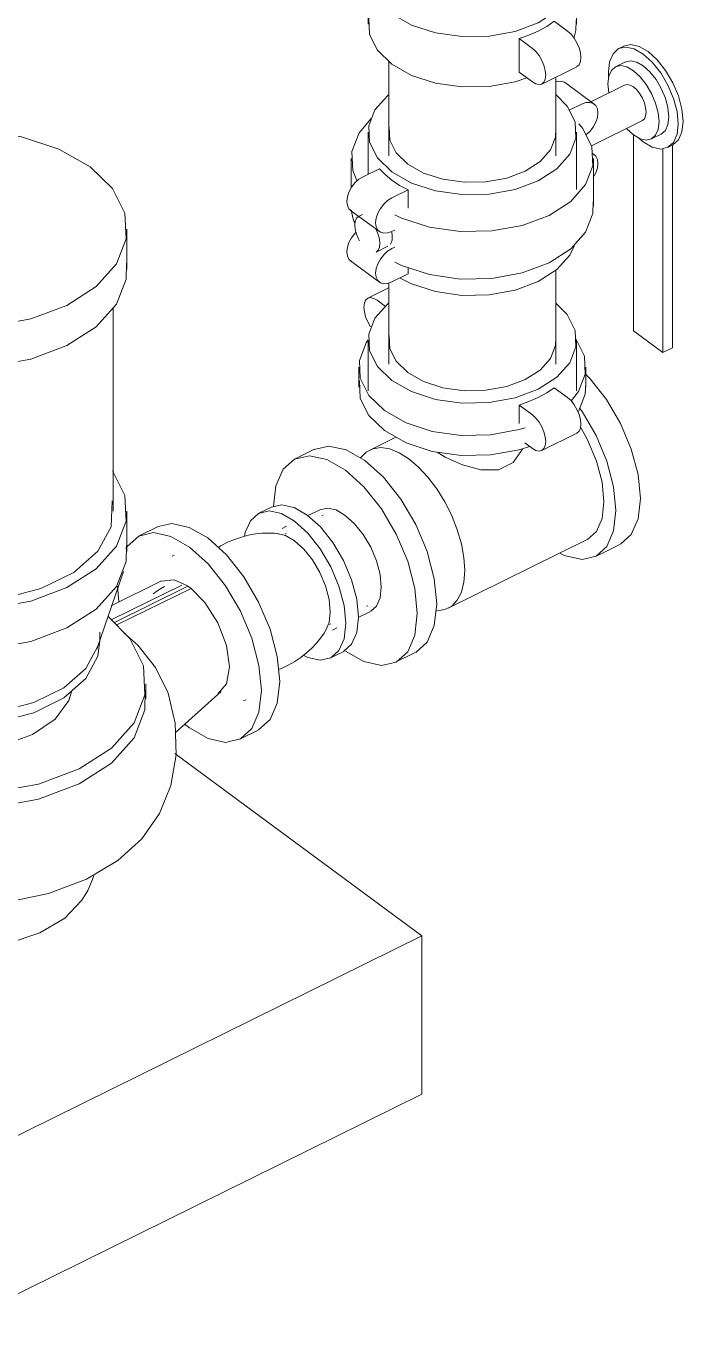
# Model space of a CAD drawing. Header units: metres. Extents: x 63 to 378, y -27 to 78.
# Drawn here: x 321.269 to 321.931, y -1.907 to -0.602 of the extents above; entities that cross this region are included whole.
import ezdxf

# ---------------------------------------------------------------- set-up
doc = ezdxf.new("R2010")
doc.units = ezdxf.units.M
for name, color, linetype, lineweight in [('A-FLOR', 7, 'Continuous', 9), ('M-EQPM', 7, 'Continuous', 18), ('P-PIPE', 7, 'Continuous', 18)]:
    doc.layers.add(name, color=color, linetype=linetype, lineweight=lineweight)

# ---------------------------------------------------------------- blocks, each defined once
blk = doc.blocks.new('C_S_L_ Suction Diffuser - 2_5-8 Inch - Flanged - 6_x4_-2360710-3D BOMBAS')
at = {"layer": 'P-PIPE', "color": 11, "true_color": 0xff8080}
for p, q in [((-55.6638, -0.9453), (-55.6638, -0.9655)), ((-55.4352, -0.9655), (-55.4352, -0.9453)), ((-55.6266, -1.0157), (-55.6528, -1.0287)), ((-55.7083, -1.0278), (-55.7279, -1.0375)), ((-55.574, -1.1881), (-55.4339, -1.1189)), ((-55.4255, -1.136), (-55.4132, -1.1299)), ((-55.4132, -1.1299), (-55.4009, -1.1238)), ((-55.6267, -1.2425), (-55.607, -1.2327))]:
    blk.add_line(p, q, dxfattribs=at)
for points in [[(-55.6543, -0.9177, 0), (-55.6564, -0.9208, 0), (-55.6632, -0.9384, 0), (-55.6623, -0.9564, 0), (-55.6537, -0.9737, 0), (-55.638, -0.989, 0)], [(-55.4497, -0.979, 0), (-55.4426, -0.9697, 0), (-55.4358, -0.9522, 0), (-55.4367, -0.9341, 0), (-55.4453, -0.9169, 0)], [(-55.4359, -0.952, 0), (-55.431, -0.957, 0), (-55.4146, -0.9778, 0), (-55.4004, -1.0019, 0), (-55.3896, -1.0278, 0), (-55.3827, -1.0535, 0), (-55.3804, -1.0775, 0), (-55.3827, -1.0981, 0), (-55.3896, -1.1138, 0), (-55.4004, -1.1236, 0)], [(-55.638, -1.0092, 0), (-55.6537, -0.9939, 0), (-55.6623, -0.9767, 0), (-55.6632, -0.9586, 0)], [(-55.4354, -0.9613, 0), (-55.4358, -0.9724, 0), (-55.4426, -0.99, 0)], [(-55.638, -0.989, 0), (-55.6162, -1.0014, 0), (-55.5899, -1.0099, 0), (-55.5609, -1.014, 0), (-55.5311, -1.0135, 0), (-55.5025, -1.0082, 0), (-55.4964, -1.0065, 0)], [(-55.461, -1.1329, 0), (-55.4556, -1.1353, 0), (-55.4391, -1.1389, 0), (-55.425, -1.1357, 0), (-55.4141, -1.1259, 0), (-55.4073, -1.1102, 0), (-55.405, -1.0897, 0), (-55.4073, -1.0657, 0), (-55.4141, -1.0399, 0), (-55.425, -1.0141, 0), (-55.4391, -0.9899, 0), (-55.4413, -0.9868, 0)], [(-55.4919, -1.0252, 0), (-55.5025, -1.0285, 0), (-55.5311, -1.0337, 0), (-55.5609, -1.0342, 0), (-55.5899, -1.0301, 0), (-55.6162, -1.0216, 0), (-55.638, -1.0092, 0)], [(-55.4335, -1.1187, 0), (-55.4246, -1.1106, 0), (-55.419, -1.0977, 0), (-55.417, -1.0808, 0), (-55.419, -1.061, 0), (-55.4246, -1.0398, 0), (-55.4335, -1.0185, 0), (-55.4404, -1.006, 0)], [(-55.7088, -1.0281, 0), (-55.6938, -1.0247, 0), (-55.6764, -1.0285, 0), (-55.6576, -1.0392, 0)], [(-55.662, -1.0367, 0), (-55.6565, -1.031, 0), (-55.6496, -1.0274, 0), (-55.6415, -1.0263, 0), (-55.6327, -1.0276, 0), (-55.6232, -1.0314, 0), (-55.6134, -1.0376, 0)], [(-55.4989, -1.0279, 0), (-55.5084, -1.0412, 0), (-55.5233, -1.0485, 0), (-55.541, -1.0487, 0), (-55.5593, -1.0437, 0), (-55.5767, -1.0358, 0), (-55.5849, -1.031, 0)], [(-55.6773, -1.0489, 0), (-55.696, -1.0382, 0), (-55.7135, -1.0344, 0), (-55.7285, -1.0378, 0), (-55.74, -1.0481, 0), (-55.7472, -1.0648, 0), (-55.7497, -1.0856, 0)], [(-55.6576, -1.0392, 0), (-55.6389, -1.0561, 0), (-55.6215, -1.0781, 0), (-55.6065, -1.1037, 0), (-55.595, -1.131, 0), (-55.5878, -1.1583, 0), (-55.5853, -1.1837, 0), (-55.5878, -1.2055, 0), (-55.595, -1.2221, 0), (-55.6065, -1.2325, 0)], [(-55.6134, -1.0376, 0), (-55.6036, -1.0459, 0), (-55.5942, -1.0561, 0), (-55.5853, -1.0679, 0), (-55.5772, -1.0809, 0), (-55.5703, -1.0947, 0), (-55.5647, -1.109, 0), (-55.5605, -1.1233, 0), (-55.558, -1.1371, 0), (-55.5571, -1.15, 0)], [(-55.6773, -1.2311, 0), (-55.6586, -1.2418, 0), (-55.6411, -1.2456, 0), (-55.6261, -1.2422, 0), (-55.6146, -1.2318, 0), (-55.6074, -1.2152, 0), (-55.6049, -1.1935, 0), (-55.6074, -1.1681, 0), (-55.6146, -1.1408, 0), (-55.6261, -1.1134, 0), (-55.6411, -1.0879, 0), (-55.6586, -1.0659, 0), (-55.6773, -1.0489, 0)], [(-55.5571, -1.15, 0), (-55.558, -1.1617, 0), (-55.5605, -1.1717, 0), (-55.5647, -1.1798, 0), (-55.5703, -1.1858, 0), (-55.5772, -1.1894, 0), (-55.5853, -1.1905, 0)]]:
    blk.add_polyline3d(points, dxfattribs=at)
blk = doc.blocks.new('Victaulic-IPS-Rigid Coupling Style 07-W07-107 - AC-2583997-3D BOMBAS')
at = {"layer": 'P-PIPE', "color": 11, "true_color": 0xff8080}
for p, q in [((-55.6543, -0.5559), (-55.6543, -0.6)), ((-55.4447, -0.6), (-55.4447, -0.5734)), ((-55.4671, -0.597), (-55.4537, -0.6068)), ((-55.4891, -0.6243), (-55.5025, -0.6144)), ((-55.5025, -0.6144), (-55.5025, -0.6482)), ((-55.5025, -0.6482), (-55.4891, -0.6581)), ((-55.5025, -0.6482), (-55.5024, -0.6482)), ((-55.4797, -0.6602), (-55.4443, -0.6427))]:
    blk.add_line(p, q, dxfattribs=at)
for points in [[(-55.6536, -0.5563, 0), (-55.6529, -0.5596, 0), (-55.645, -0.5755, 0), (-55.6306, -0.5895, 0), (-55.6107, -0.6008, 0), (-55.5866, -0.6087, 0), (-55.56, -0.6124, 0), (-55.5326, -0.6119, 0), (-55.5064, -0.6072, 0), (-55.4832, -0.5985, 0)], [(-55.4832, -0.5985, 0), (-55.4644, -0.5864, 0), (-55.4515, -0.5718, 0), (-55.4503, -0.5698, 0)], [(-55.4948, -0.654, 0), (-55.5064, -0.6578, 0), (-55.5326, -0.6625, 0), (-55.56, -0.663, 0), (-55.5866, -0.6593, 0), (-55.6107, -0.6514, 0), (-55.6306, -0.6401, 0), (-55.645, -0.6261, 0), (-55.6529, -0.6102, 0), (-55.6538, -0.5937, 0)], [(-55.4671, -0.597, 0), (-55.4747, -0.6022, 0), (-55.4832, -0.6069, 0)], [(-55.4449, -0.5962, 0), (-55.4453, -0.6063, 0), (-55.447, -0.6131, 0)], [(-55.4832, -0.6069, 0), (-55.4925, -0.611, 0), (-55.5025, -0.6144, 0)], [(-55.4537, -0.6068, 0), (-55.4502, -0.61, 0), (-55.447, -0.614, 0), (-55.4442, -0.6188, 0), (-55.4421, -0.6238, 0), (-55.4408, -0.6289, 0), (-55.4403, -0.6336, 0), (-55.4408, -0.6376, 0), (-55.4421, -0.6407, 0), (-55.4442, -0.6426, 0)], [(-55.4796, -0.6601, 0), (-55.4775, -0.6582, 0), (-55.4762, -0.6551, 0), (-55.4757, -0.6511, 0), (-55.4762, -0.6464, 0), (-55.4775, -0.6413, 0), (-55.4796, -0.6363, 0), (-55.4824, -0.6315, 0), (-55.4856, -0.6275, 0), (-55.4891, -0.6243, 0)], [(-55.4891, -0.6581, 0), (-55.4856, -0.66, 0), (-55.4824, -0.6607, 0), (-55.4797, -0.6602, 0)]]:
    blk.add_polyline3d(points, dxfattribs=at)
blk = doc.blocks.new('Butterfly Valve - 2-12 Inch - 6_-2379730-3D BOMBAS')
at = {"layer": 'P-PIPE', "color": 11, "true_color": 0xff8080}
for p, q in [((-55.3972, -0.622), (-55.4021, -0.6244)), ((-55.3954, -0.6379), (-55.4053, -0.6427)), ((-55.3962, -0.6612), (-55.4302, -0.678)), ((-55.4297, -0.7224), (-55.3784, -0.697)), ((-55.3939, -0.7054), (-55.3873, -0.7114)), ((-55.3873, -0.7114), (-55.3873, -0.9088)), ((-55.3819, -0.7148), (-55.3775, -0.7185)), ((-55.3693, -0.7154), (-55.3595, -0.7106)), ((-55.3578, -0.9306), (-55.3578, -0.7251)), ((-55.3528, -0.724), (-55.3479, -0.7216)), ((-55.3479, -0.7216), (-55.3479, -0.9258)), ((-55.6714, -0.7353), (-55.6714, -0.7648)), ((-55.4276, -0.7832), (-55.4276, -0.7353)), ((-55.6602, -0.7917), (-55.6641, -0.7935)), ((-55.6463, -0.8294), (-55.6344, -0.8235)), ((-55.3873, -0.9088), (-55.3578, -0.9306)), ((-55.3578, -0.9306), (-55.3479, -0.9258))]:
    blk.add_line(p, q, dxfattribs=at)
for points in [[(-55.3775, -0.63, 0), (-55.3866, -0.6247, 0), (-55.395, -0.6229, 0), (-55.4023, -0.6245, 0), (-55.4079, -0.6296, 0), (-55.4114, -0.6377, 0), (-55.4126, -0.6482, 0), (-55.4124, -0.6529, 0)], [(-55.3974, -0.6221, 0), (-55.3901, -0.6205, 0), (-55.3816, -0.6223, 0), (-55.3725, -0.6275, 0)], [(-55.3956, -0.638, 0), (-55.3903, -0.6368, 0), (-55.3841, -0.6381, 0), (-55.3775, -0.6419, 0)], [(-55.3775, -0.7185, 0), (-55.3684, -0.7237, 0), (-55.3599, -0.7256, 0), (-55.3526, -0.7239, 0), (-55.347, -0.7189, 0), (-55.3435, -0.7108, 0), (-55.3423, -0.7002, 0), (-55.3435, -0.6879, 0), (-55.347, -0.6746, 0), (-55.3526, -0.6613, 0), (-55.3599, -0.6489, 0), (-55.3684, -0.6382, 0), (-55.3775, -0.63, 0)], [(-55.3725, -0.6275, 0), (-55.3634, -0.6358, 0), (-55.355, -0.6465, 0), (-55.3477, -0.6589, 0), (-55.3421, -0.6722, 0), (-55.3386, -0.6854, 0), (-55.3374, -0.6978, 0), (-55.3386, -0.7084, 0), (-55.3421, -0.7164, 0), (-55.3477, -0.7215, 0)], [(-55.3873, -0.6468, 0), (-55.3939, -0.643, 0), (-55.4001, -0.6416, 0), (-55.4054, -0.6428, 0), (-55.4095, -0.6465, 0), (-55.4121, -0.6524, 0), (-55.413, -0.6601, 0), (-55.4121, -0.669, 0)], [(-55.3873, -0.7114, 0), (-55.3806, -0.7152, 0), (-55.3745, -0.7166, 0), (-55.3691, -0.7154, 0), (-55.3651, -0.7117, 0), (-55.3625, -0.7058, 0), (-55.3616, -0.6981, 0), (-55.3625, -0.689, 0), (-55.3651, -0.6794, 0), (-55.3691, -0.6697, 0), (-55.3745, -0.6606, 0), (-55.3806, -0.6528, 0), (-55.3873, -0.6468, 0)], [(-55.3775, -0.6419, 0), (-55.3708, -0.6479, 0), (-55.3646, -0.6557, 0), (-55.3593, -0.6648, 0), (-55.3552, -0.6745, 0), (-55.3527, -0.6842, 0), (-55.3518, -0.6932, 0), (-55.3527, -0.7009, 0), (-55.3552, -0.7068, 0), (-55.3593, -0.7105, 0)], [(-55.3873, -0.6631, 0), (-55.3906, -0.6613, 0), (-55.3936, -0.6606, 0), (-55.3962, -0.6612, 0)], [(-55.3783, -0.697, 0), (-55.3763, -0.6952, 0), (-55.3751, -0.6922, 0), (-55.3746, -0.6884, 0), (-55.3751, -0.684, 0), (-55.3763, -0.6792, 0), (-55.3783, -0.6744, 0), (-55.381, -0.67, 0), (-55.384, -0.6661, 0), (-55.3873, -0.6631, 0)], [(-55.6515, -0.695, 0), (-55.6635, -0.7093, 0), (-55.6708, -0.728, 0), (-55.6698, -0.7472, 0), (-55.6658, -0.7574, 0)], [(-55.4723, -0.7924, 0), (-55.4505, -0.7784, 0), (-55.4355, -0.7614, 0), (-55.4282, -0.7427, 0), (-55.4292, -0.7235, 0), (-55.4384, -0.7051, 0), (-55.4423, -0.7003, 0)], [(-55.4278, -0.7787, 0), (-55.4282, -0.7905, 0), (-55.4355, -0.8092, 0), (-55.4505, -0.8262, 0), (-55.4723, -0.8402, 0)], [(-55.6682, -0.8, 0), (-55.6698, -0.795, 0), (-55.6711, -0.7884, 0)], [(-55.6641, -0.7935, 0), (-55.6641, -0.7936, 0), (-55.6662, -0.7954, 0), (-55.6674, -0.7983, 0), (-55.6679, -0.8021, 0), (-55.6674, -0.8066, 0), (-55.6662, -0.8113, 0), (-55.6641, -0.8161, 0), (-55.663, -0.8182, 0)], [(-55.6276, -0.7919, 0), (-55.6207, -0.7952, 0), (-55.5926, -0.8043, 0), (-55.5617, -0.8087, 0), (-55.5298, -0.8081, 0), (-55.4994, -0.8025, 0), (-55.4723, -0.7924, 0)], [(-55.6462, -0.8294, 0), (-55.6442, -0.8276, 0), (-55.643, -0.8246, 0), (-55.6425, -0.8208, 0), (-55.643, -0.8164, 0), (-55.6442, -0.8116, 0), (-55.6462, -0.8068, 0)], [(-55.632, -0.8215, 0), (-55.6302, -0.8173, 0), (-55.6302, -0.8117, 0), (-55.6308, -0.8088, 0)], [(-55.4723, -0.8402, 0), (-55.4994, -0.8503, 0), (-55.5298, -0.8559, 0), (-55.5617, -0.8565, 0), (-55.5926, -0.8521, 0), (-55.6207, -0.843, 0), (-55.6276, -0.8397, 0)]]:
    blk.add_polyline3d(points, dxfattribs=at)
blk = doc.blocks.new('Victaulic-IPS-Rigid Coupling Style 07-W07-107 - AC-V414-3D BOMBAS')
at = {"layer": 'P-PIPE', "color": 11, "true_color": 0xff8080}
for p, q in [((-55.427, -0.6803), (-55.4559, -0.6589)), ((-55.4395, -0.6805), (-55.4519, -0.6866)), ((-55.6543, -0.7085), (-55.6543, -0.7509)), ((-55.4447, -0.7591), (-55.4447, -0.7085)), ((-55.6595, -0.7535), (-55.6431, -0.7454)), ((-55.6142, -0.7668), (-55.6305, -0.7748)), ((-55.6142, -0.7852), (-55.6142, -0.7668)), ((-55.672, -0.7874), (-55.6431, -0.8087)), ((-55.6305, -0.8086), (-55.6276, -0.8072))]:
    blk.add_line(p, q, dxfattribs=at)
for points in [[(-55.4658, -0.658, 0), (-55.4642, -0.6576, 0), (-55.4603, -0.6573, 0), (-55.4569, -0.6583, 0), (-55.4559, -0.6589, 0)], [(-55.6334, -0.6706, 0), (-55.6346, -0.6716, 0), (-55.6475, -0.6861, 0), (-55.6538, -0.7022, 0), (-55.6529, -0.7187, 0), (-55.645, -0.7346, 0), (-55.6306, -0.7486, 0)], [(-55.6306, -0.7486, 0), (-55.6107, -0.7599, 0), (-55.5866, -0.7678, 0), (-55.56, -0.7715, 0), (-55.5326, -0.771, 0), (-55.5064, -0.7662, 0), (-55.4832, -0.7575, 0), (-55.4644, -0.7455, 0), (-55.4515, -0.7309, 0), (-55.4453, -0.7148, 0), (-55.4461, -0.6983, 0), (-55.454, -0.6825, 0), (-55.4653, -0.6709, 0)], [(-55.4352, -0.7114, 0), (-55.4313, -0.7079, 0), (-55.428, -0.7035, 0), (-55.4253, -0.6987, 0), (-55.4237, -0.6939, 0), (-55.4232, -0.6892, 0), (-55.4237, -0.6851, 0), (-55.4253, -0.6819, 0), (-55.428, -0.6797, 0), (-55.4313, -0.6787, 0), (-55.4353, -0.6789, 0), (-55.4395, -0.6805, 0)], [(-55.6146, -0.7407, 0), (-55.6262, -0.7294, 0), (-55.6325, -0.7167, 0), (-55.6332, -0.7035, 0)], [(-55.4655, -0.7054, 0), (-55.4658, -0.7136, 0), (-55.4708, -0.7265, 0), (-55.4812, -0.7382, 0), (-55.4962, -0.7479, 0), (-55.5149, -0.7549, 0), (-55.5359, -0.7587, 0), (-55.5579, -0.7591, 0), (-55.5793, -0.7561, 0), (-55.5986, -0.7498, 0), (-55.6146, -0.7407, 0)], [(-55.6711, -0.788, 0), (-55.6737, -0.7858, 0), (-55.6753, -0.7825, 0), (-55.6759, -0.7784, 0), (-55.6753, -0.7738, 0), (-55.6737, -0.7689, 0), (-55.6711, -0.7641, 0), (-55.6677, -0.7598, 0), (-55.6637, -0.7561, 0), (-55.6595, -0.7535, 0)], [(-55.6306, -0.757, 0), (-55.6374, -0.7514, 0), (-55.6431, -0.7454, 0)], [(-55.6142, -0.7668, 0), (-55.6228, -0.7622, 0), (-55.6306, -0.757, 0)], [(-55.6305, -0.7748, 0), (-55.6348, -0.7775, 0), (-55.6387, -0.7812, 0), (-55.6421, -0.7855, 0), (-55.6447, -0.7903, 0), (-55.6464, -0.7952, 0), (-55.6469, -0.7998, 0), (-55.6464, -0.8039, 0), (-55.6447, -0.8072, 0), (-55.6421, -0.8094, 0), (-55.6387, -0.8104, 0), (-55.6348, -0.8101, 0), (-55.6305, -0.8086, 0)]]:
    blk.add_polyline3d(points, dxfattribs=at)
blk = doc.blocks.new('Victaulic-IPS-Rigid Coupling Style 07-W07-107 - AC-V415-3D BOMBAS')
at = {"layer": 'P-PIPE', "color": 11, "true_color": 0xff8080}
for p, q in [((-55.6332, -0.8652), (-55.6547, -0.8758)), ((-55.6369, -0.8841), (-55.6453, -0.8779)), ((-55.6543, -0.9185), (-55.6543, -0.9691)), ((-55.4447, -0.9691), (-55.4447, -0.9185)), ((-55.4671, -0.966), (-55.4537, -0.9759)), ((-55.4891, -0.9934), (-55.5025, -0.9835)), ((-55.5025, -0.9835), (-55.5025, -1.0019)), ((-55.4797, -1.0292), (-55.4443, -1.0117)), ((-55.4967, -1.0214), (-55.4891, -1.0271))]:
    blk.add_line(p, q, dxfattribs=at)
for points in [[(-55.6453, -0.8779, 0), (-55.6488, -0.876, 0), (-55.652, -0.8752, 0), (-55.6548, -0.8759, 0), (-55.6569, -0.8778, 0), (-55.6582, -0.8809, 0), (-55.6587, -0.8849, 0), (-55.6582, -0.8896, 0), (-55.6569, -0.8947, 0), (-55.6548, -0.8997, 0), (-55.652, -0.9045, 0)], [(-55.6334, -0.8806, 0), (-55.6346, -0.8815, 0), (-55.6475, -0.8961, 0), (-55.6538, -0.9122, 0), (-55.6529, -0.9287, 0), (-55.645, -0.9445, 0), (-55.6306, -0.9586, 0), (-55.6107, -0.9699, 0), (-55.5866, -0.9777, 0), (-55.56, -0.9815, 0), (-55.5326, -0.981, 0), (-55.5064, -0.9762, 0), (-55.4832, -0.9675, 0)], [(-55.4832, -0.9675, 0), (-55.4644, -0.9554, 0), (-55.4515, -0.9409, 0), (-55.4453, -0.9248, 0), (-55.4461, -0.9083, 0), (-55.454, -0.8924, 0), (-55.4654, -0.8807, 0)], [(-55.4962, -0.9578, 0), (-55.5149, -0.9648, 0), (-55.5359, -0.9686, 0), (-55.5579, -0.9691, 0), (-55.5793, -0.966, 0), (-55.5986, -0.9597, 0), (-55.6146, -0.9507, 0), (-55.6262, -0.9394, 0), (-55.6325, -0.9267, 0), (-55.6332, -0.9134, 0)], [(-55.4655, -0.9154, 0), (-55.4658, -0.9235, 0), (-55.4708, -0.9365, 0), (-55.4812, -0.9482, 0), (-55.4962, -0.9578, 0)], [(-55.4832, -0.9759, 0), (-55.4925, -0.98, 0), (-55.5025, -0.9835, 0)], [(-55.4671, -0.966, 0), (-55.4747, -0.9712, 0), (-55.4832, -0.9759, 0)], [(-55.4537, -0.9759, 0), (-55.4502, -0.979, 0), (-55.447, -0.9831, 0), (-55.4442, -0.9878, 0), (-55.4421, -0.9929, 0), (-55.4408, -0.9979, 0), (-55.4403, -1.0026, 0), (-55.4408, -1.0067, 0), (-55.4421, -1.0097, 0), (-55.4442, -1.0117, 0)], [(-55.4796, -1.0291, 0), (-55.4775, -1.0272, 0), (-55.4762, -1.0241, 0), (-55.4757, -1.0201, 0), (-55.4762, -1.0154, 0), (-55.4775, -1.0104, 0), (-55.4796, -1.0053, 0), (-55.4824, -1.0006, 0), (-55.4856, -0.9965, 0), (-55.4891, -0.9934, 0)], [(-55.4891, -1.0271, 0), (-55.4856, -1.0291, 0), (-55.4824, -1.0298, 0), (-55.4797, -1.0292, 0)]]:
    blk.add_polyline3d(points, dxfattribs=at)
blk = doc.blocks.new('Victaulic-IPS-Rigid Coupling Style 07-W07-107 - AC-V416-3D BOMBAS')
at = {"layer": 'P-PIPE', "color": 11, "true_color": 0xff8080}
for p, q in [((-55.427, -0.7312), (-55.4289, -0.7298)), ((-55.4447, -0.7665), (-55.4447, -0.7594)), ((-55.6276, -0.8243), (-55.6305, -0.8257)), ((-55.672, -0.8382), (-55.6431, -0.8596)), ((-55.6142, -0.8514), (-55.6142, -0.8451)), ((-55.6305, -0.8594), (-55.6142, -0.8514))]:
    blk.add_line(p, q, dxfattribs=at)
for points in [[(-55.428, -0.7544, 0), (-55.4253, -0.7496, 0), (-55.4237, -0.7447, 0), (-55.4232, -0.7401, 0), (-55.4237, -0.736, 0), (-55.4253, -0.7327, 0), (-55.428, -0.7305, 0)], [(-55.6711, -0.8388, 0), (-55.6737, -0.8366, 0), (-55.6753, -0.8334, 0), (-55.6759, -0.8293, 0), (-55.6753, -0.8246, 0), (-55.6737, -0.8198, 0), (-55.6711, -0.815, 0), (-55.6677, -0.8106, 0), (-55.6665, -0.8094, 0)], [(-55.6305, -0.8257, 0), (-55.6348, -0.8284, 0), (-55.6387, -0.832, 0), (-55.6421, -0.8364, 0), (-55.6447, -0.8411, 0), (-55.6464, -0.846, 0), (-55.6469, -0.8507, 0), (-55.6464, -0.8547, 0), (-55.6447, -0.858, 0), (-55.6421, -0.8602, 0), (-55.6387, -0.8612, 0), (-55.6348, -0.8609, 0), (-55.6305, -0.8594, 0)], [(-55.4471, -0.8234, 0), (-55.4515, -0.8324, 0), (-55.4644, -0.8469, 0), (-55.4832, -0.859, 0), (-55.5064, -0.8677, 0), (-55.5326, -0.8725, 0), (-55.56, -0.873, 0), (-55.5866, -0.8692, 0), (-55.6107, -0.8614, 0), (-55.6223, -0.8555, 0)]]:
    blk.add_polyline3d(points, dxfattribs=at)
blk = doc.blocks.new('Non-Connector - AC-V425-3D BOMBAS')
at = {"layer": 'P-PIPE', "color": 11, "true_color": 0xff8080}
blk.add_line((-55.8601, -1.1737), (-55.8614, -1.1743), dxfattribs=at)
blk = doc.blocks.new('Pump-Vertical_Inline-Taco-KV_D_Models - 4009D NEMA at 15 HP 1760 RPM TEFC-V427-3D BOMBAS')
at = {"layer": 'M-EQPM', "color": 11, "true_color": 0xff8080}
for p, q in [((-56.2614, -0.7977), (-56.217, -0.7757)), ((-56.2614, -0.8586), (-56.2614, -0.7977)), ((-56.2614, -0.7977), (-56.225, -0.8246)), ((-56.2258, -0.8062), (-56.2258, -0.8467)), ((-55.8972, -0.8467), (-55.8972, -0.8062)), ((-56.2111, -0.8958), (-56.2614, -0.8586)), ((-56.2121, -0.8858), (-56.2121, -1.0904)), ((-55.9109, -1.0904), (-55.9109, -0.8853)), ((-56.2258, -1.0904), (-56.2258, -1.131)), ((-55.8972, -1.131), (-55.8972, -1.0904)), ((-55.8664, -1.1059), (-55.8848, -1.115)), ((-56.2238, -1.1466), (-56.225, -1.1211)), ((-56.2224, -1.1512), (-56.1955, -1.2291)), ((-55.9274, -1.2291), (-55.9006, -1.1512)), ((-55.8623, -1.1606), (-55.913, -1.1857)), ((-55.8419, -1.1647), (-55.9125, -1.1995)), ((-55.9105, -1.2028), (-55.8357, -1.1658)), ((-55.8326, -1.168), (-55.908, -1.2052)), ((-55.9065, -1.1657), (-55.9053, -1.1814)), ((-55.8357, -1.1658), (-55.8326, -1.168)), ((-56.1984, -1.2122), (-56.1984, -1.2223)), ((-55.9246, -1.2223), (-55.9246, -1.2122)), ((-55.9246, -1.2208), (-55.9265, -1.2361)), ((-56.2449, -1.2641), (-56.2449, -1.2793)), ((-55.8781, -1.2793), (-55.8781, -1.2641)), ((-55.8023, -1.2719), (-55.8482, -1.3133)), ((-55.8391, -1.3047), (-55.8342, -1.3086)), ((-55.7835, -1.32), (-55.7651, -1.3109)), ((-56.2463, -1.3287), (-56.2756, -1.3631)), ((-56.3395, -1.3397), (-56.3579, -1.3489)), ((-56.2087, -1.3459), (-56.2654, -1.374)), ((-56.263, -1.377), (-56.2052, -1.3484)), ((-56.2017, -1.3504), (-56.2609, -1.3797)), ((-56.2077, -1.3515), (-56.2034, -1.3494)), ((-56.2034, -1.3494), (-56.172, -1.3677)), ((-56.1591, -1.3607), (-56.2635, -1.3764)), ((-56.3249, -1.4034), (-56.3298, -1.4058)), ((-56.2167, -1.4933), (-56.092, -1.4745)), ((-56.2848, -1.4969), (-56.2799, -1.4944)), ((-56.2161, -1.4951), (-56.1623, -1.496)), ((-56.1668, -1.4968), (-56.1609, -1.5018)), ((-56.3184, -1.5331), (-56.3073, -1.5424)), ((-56.2566, -1.5538), (-56.2382, -1.5447))]:
    blk.add_line(p, q, dxfattribs=at)
for points in [[(-55.9343, -0.7434, 0), (-55.9656, -0.7256, 0), (-56.0034, -0.7133, 0), (-56.0451, -0.7074, 0), (-56.088, -0.7082, 0), (-56.1291, -0.7157, 0), (-56.1655, -0.7294, 0), (-56.1949, -0.7482, 0), (-56.2152, -0.7711, 0), (-56.225, -0.7963, 0), (-56.2237, -0.8222, 0), (-56.2113, -0.847, 0), (-56.1887, -0.8691, 0)], [(-56.1887, -0.8691, 0), (-56.1574, -0.8868, 0), (-56.1196, -0.8991, 0), (-56.0779, -0.905, 0), (-56.035, -0.9042, 0), (-55.9939, -0.8967, 0), (-55.9575, -0.8831, 0), (-55.9281, -0.8642, 0), (-55.9078, -0.8413, 0), (-55.898, -0.8161, 0), (-55.8993, -0.7902, 0), (-55.9117, -0.7654, 0), (-55.9343, -0.7434, 0)], [(-56.225, -0.8368, 0), (-56.2237, -0.8627, 0), (-56.2113, -0.8875, 0), (-56.1887, -0.9095, 0)], [(-56.1887, -0.9095, 0), (-56.1574, -0.9273, 0), (-56.1196, -0.9396, 0), (-56.0779, -0.9455, 0), (-56.035, -0.9447, 0), (-55.9939, -0.9372, 0), (-55.9575, -0.9235, 0), (-55.9281, -0.9047, 0), (-55.9078, -0.8818, 0), (-55.898, -0.8566, 0), (-55.8975, -0.8406, 0)], [(-56.2119, -1.0504, 0), (-56.2152, -1.0552, 0), (-56.225, -1.0805, 0), (-56.2237, -1.1064, 0), (-56.2113, -1.1312, 0), (-56.1887, -1.1532, 0)], [(-56.1887, -1.1532, 0), (-56.1574, -1.171, 0), (-56.1196, -1.1832, 0), (-56.0779, -1.1892, 0), (-56.035, -1.1884, 0), (-55.9939, -1.1809, 0), (-55.9575, -1.1672, 0), (-55.9281, -1.1484, 0), (-55.9078, -1.1255, 0), (-55.898, -1.1003, 0), (-55.8993, -1.0744, 0), (-55.9117, -1.0496, 0)], [(-56.1781, -1.148, 0), (-56.1465, -1.1655, 0), (-56.108, -1.1769, 0), (-56.0658, -1.1814, 0), (-56.0232, -1.1784, 0), (-55.9837, -1.1683, 0), (-55.9505, -1.1519, 0), (-55.9263, -1.1305, 0), (-55.9131, -1.1059, 0), (-55.9119, -1.08, 0)], [(-56.2117, -1.0835, 0), (-56.2111, -1.1008, 0), (-56.2002, -1.1258, 0), (-56.1781, -1.148, 0)], [(-55.8669, -1.1062, 0), (-55.8519, -1.1028, 0), (-55.8345, -1.1066, 0), (-55.8157, -1.1173, 0)], [(-55.8342, -1.1264, 0), (-55.8529, -1.1157, 0), (-55.8703, -1.1119, 0), (-55.8853, -1.1153, 0), (-55.8968, -1.1257, 0), (-55.8983, -1.128, 0)], [(-55.8157, -1.1173, 0), (-55.797, -1.1343, 0), (-55.7795, -1.1563, 0), (-55.7646, -1.1818, 0), (-55.7531, -1.2092, 0), (-55.7458, -1.2365, 0), (-55.7434, -1.2619, 0), (-55.7458, -1.2836, 0), (-55.7531, -1.3002, 0), (-55.7646, -1.3106, 0)], [(-55.8975, -1.1249, 0), (-55.898, -1.1409, 0), (-55.9078, -1.1661, 0), (-55.9281, -1.189, 0), (-55.9575, -1.2079, 0), (-55.9939, -1.2215, 0), (-56.035, -1.229, 0), (-56.0779, -1.2298, 0), (-56.1196, -1.2239, 0), (-56.1574, -1.2116, 0), (-56.1887, -1.1939, 0)], [(-55.8342, -1.3086, 0), (-55.8154, -1.3193, 0), (-55.798, -1.3231, 0), (-55.783, -1.3197, 0), (-55.7715, -1.3093, 0), (-55.7643, -1.2927, 0), (-55.7618, -1.271, 0), (-55.7643, -1.2456, 0), (-55.7715, -1.2183, 0), (-55.783, -1.1909, 0), (-55.798, -1.1654, 0), (-55.8154, -1.1434, 0), (-55.8342, -1.1264, 0)], [(-56.1887, -1.1939, 0), (-56.2113, -1.1718, 0), (-56.2237, -1.147, 0)], [(-55.8626, -1.1607, 0), (-55.8495, -1.1594, 0), (-55.8361, -1.1655, 0)], [(-55.8595, -1.1663, 0), (-55.8634, -1.1684, 0), (-55.8672, -1.1709, 0), (-55.8707, -1.1736, 0)], [(-55.8326, -1.1681, 0), (-55.8188, -1.1821, 0), (-55.8057, -1.2027, 0), (-55.797, -1.2256, 0), (-55.794, -1.2472, 0), (-55.797, -1.2643, 0), (-55.8057, -1.2743, 0)], [(-56.2068, -1.1965, 0), (-56.2104, -1.1994, 0), (-56.233, -1.2249, 0), (-56.2439, -1.253, 0), (-56.2425, -1.2819, 0), (-56.2286, -1.3096, 0), (-56.2034, -1.3342, 0)], [(-56.2034, -1.3342, 0), (-56.1686, -1.354, 0), (-56.1264, -1.3677, 0), (-56.0798, -1.3743, 0), (-56.0319, -1.3734, 0), (-55.9861, -1.3651, 0), (-55.9454, -1.3499, 0), (-55.9126, -1.3288, 0), (-55.89, -1.3033, 0), (-55.8791, -1.2751, 0), (-55.8805, -1.2462, 0), (-55.8944, -1.2185, 0), (-55.9162, -1.1965, 0)], [(-56.1377, -1.477, 0), (-56.1101, -1.4833, 0), (-56.0651, -1.487, 0), (-56.0194, -1.4843, 0), (-55.9761, -1.4753, 0), (-55.9379, -1.4609, 0), (-55.9064, -1.4421, 0), (-55.8821, -1.4201, 0), (-55.8643, -1.3949, 0), (-55.8529, -1.3666, 0), (-55.8476, -1.3358, 0), (-55.8486, -1.3038, 0), (-55.8558, -1.2737, 0), (-55.8684, -1.2477, 0), (-55.8861, -1.2252, 0), (-55.9, -1.213, 0)], [(-56.1675, -1.2747, 0), (-56.1876, -1.2546, 0), (-56.1975, -1.2318, 0), (-56.1983, -1.2201, 0)], [(-56.1975, -1.2217, 0), (-56.1876, -1.2444, 0), (-56.1675, -1.2646, 0)], [(-56.1675, -1.2646, 0), (-56.1876, -1.2444, 0), (-56.1975, -1.2217, 0)], [(-56.1675, -1.2646, 0), (-56.1388, -1.2805, 0), (-56.1038, -1.2909, 0), (-56.0654, -1.2949, 0), (-56.0267, -1.2922, 0), (-55.9908, -1.2831, 0), (-55.9606, -1.2682, 0), (-55.9386, -1.2487, 0), (-55.9266, -1.2263, 0)], [(-55.9266, -1.2263, 0), (-55.9386, -1.2487, 0), (-55.9606, -1.2682, 0), (-55.9908, -1.2831, 0), (-56.0267, -1.2922, 0), (-56.0654, -1.2949, 0), (-56.1038, -1.2909, 0), (-56.1388, -1.2805, 0), (-56.1675, -1.2646, 0)], [(-55.9266, -1.2364, 0), (-55.9386, -1.2588, 0), (-55.9606, -1.2783, 0), (-55.9908, -1.2932, 0), (-56.0267, -1.3024, 0), (-56.0654, -1.3051, 0), (-56.1038, -1.301, 0), (-56.1388, -1.2907, 0), (-56.1675, -1.2747, 0)], [(-56.2439, -1.2682, 0), (-56.2425, -1.2971, 0), (-56.2286, -1.3248, 0), (-56.2034, -1.3494, 0)], [(-56.1699, -1.2734, 0), (-56.1636, -1.2881, 0), (-56.1463, -1.306, 0)], [(-56.1463, -1.306, 0), (-56.1207, -1.3198, 0), (-56.0893, -1.3281, 0), (-56.0552, -1.3302, 0), (-56.0217, -1.3258, 0), (-55.9922, -1.3153, 0), (-55.9693, -1.2999, 0), (-55.9556, -1.2809, 0), (-55.9528, -1.2723, 0)], [(-56.1341, -1.381, 0), (-56.1264, -1.3829, 0), (-56.0798, -1.3895, 0), (-56.0319, -1.3886, 0), (-55.9861, -1.3803, 0), (-55.9454, -1.365, 0), (-55.9126, -1.344, 0), (-55.89, -1.3185, 0), (-55.8791, -1.2903, 0), (-55.8787, -1.2709, 0)], [(-56.2408, -1.3622, 0), (-56.2452, -1.3438, 0), (-56.246, -1.3131, 0), (-56.2425, -1.2943, 0)], [(-56.34, -1.34, 0), (-56.325, -1.3366, 0), (-56.3076, -1.3404, 0), (-56.2888, -1.3511, 0)], [(-56.3073, -1.3603, 0), (-56.326, -1.3495, 0), (-56.3435, -1.3457, 0), (-56.3584, -1.3491, 0), (-56.3699, -1.3595, 0), (-56.3772, -1.3761, 0), (-56.3796, -1.3979, 0), (-56.379, -1.4102, 0)], [(-56.2888, -1.3511, 0), (-56.2701, -1.3681, 0), (-56.2527, -1.3901, 0), (-56.2377, -1.4156, 0), (-56.2262, -1.443, 0), (-56.2189, -1.4703, 0), (-56.2165, -1.4957, 0), (-56.2189, -1.5174, 0), (-56.2262, -1.5341, 0), (-56.2377, -1.5444, 0)], [(-56.3073, -1.5424, 0), (-56.2885, -1.5531, 0), (-56.2711, -1.5569, 0), (-56.2561, -1.5535, 0), (-56.2446, -1.5432, 0), (-56.2374, -1.5265, 0), (-56.2349, -1.5048, 0), (-56.2374, -1.4794, 0), (-56.2446, -1.4521, 0), (-56.2561, -1.4247, 0), (-56.2711, -1.3992, 0), (-56.2885, -1.3772, 0), (-56.3073, -1.3603, 0)], [(-56.1609, -1.5018, 0), (-56.137, -1.5155, 0), (-56.1063, -1.5255, 0), (-56.0709, -1.5302, 0), (-56.0525, -1.5302, 0), (-56.0343, -1.5287, 0), (-56.0167, -1.5255, 0), (-55.9848, -1.515, 0), (-55.9597, -1.5, 0), (-55.9424, -1.4821, 0), (-55.9364, -1.4723, 0), (-55.9317, -1.4611, 0), (-55.9302, -1.4562, 0)]]:
    blk.add_polyline3d(points, dxfattribs=at)
blk = doc.blocks.new('C_S_L_Antivibratorio 2- Flanged - 4_-V431-3D BOMBAS')
at = {"layer": 'P-PIPE', "color": 11, "true_color": 0xff8080}
for p, q in [((-55.7516, -1.0861), (-55.7644, -1.0923)), ((-55.8496, -1.1345), (-55.8517, -1.1355)), ((-55.6923, -1.2381), (-55.6796, -1.2318)), ((-55.7797, -1.2813), (-55.7776, -1.2802))]:
    blk.add_line(p, q, dxfattribs=at)
for points in [[(-55.6769, -1.2032, 0), (-55.6786, -1.1852, 0), (-55.6838, -1.1658, 0), (-55.692, -1.1463, 0), (-55.7026, -1.1281, 0), (-55.715, -1.1125, 0), (-55.7284, -1.1005, 0), (-55.7417, -1.0928, 0), (-55.7541, -1.0901, 0), (-55.7647, -1.0925, 0), (-55.7729, -1.0999, 0), (-55.7781, -1.1117, 0), (-55.7788, -1.1153, 0)], [(-55.752, -1.0863, 0), (-55.7414, -1.0838, 0), (-55.7291, -1.0865, 0)], [(-55.7289, -1.0865, 0), (-55.7156, -1.0942, 0), (-55.7023, -1.1062, 0), (-55.6899, -1.1219, 0), (-55.6792, -1.14, 0), (-55.6711, -1.1595, 0), (-55.6659, -1.1789, 0), (-55.6642, -1.1969, 0)], [(-55.8047, -1.1265, 0), (-55.8026, -1.1252, 0), (-55.7959, -1.1216, 0), (-55.789, -1.1187, 0), (-55.7819, -1.1163, 0), (-55.7748, -1.1145, 0), (-55.7679, -1.1132, 0), (-55.7611, -1.1126, 0), (-55.7547, -1.1124, 0), (-55.7486, -1.1126, 0), (-55.7442, -1.113, 0)], [(-55.6925, -1.1917, 0), (-55.6937, -1.1791, 0), (-55.6973, -1.1656, 0), (-55.703, -1.152, 0), (-55.7104, -1.1394, 0), (-55.7191, -1.1285, 0), (-55.7284, -1.1201, 0), (-55.7376, -1.1148, 0), (-55.7463, -1.1129, 0)], [(-55.6973, -1.2107, 0), (-55.6937, -1.2025, 0), (-55.6925, -1.1917, 0)], [(-55.6642, -1.1969, 0), (-55.6659, -1.2124, 0), (-55.6711, -1.2242, 0), (-55.6792, -1.2316, 0)], [(-55.7446, -1.2496, 0), (-55.7417, -1.2486, 0), (-55.7348, -1.2454, 0), (-55.7282, -1.2417, 0), (-55.722, -1.2375, 0), (-55.7163, -1.233, 0), (-55.7111, -1.2282, 0), (-55.7064, -1.2232, 0), (-55.7023, -1.2182, 0), (-55.6988, -1.2132, 0), (-55.6965, -1.2095, 0)], [(-55.7198, -1.2354, 0), (-55.715, -1.2376, 0), (-55.7026, -1.2403, 0), (-55.692, -1.2379, 0), (-55.6838, -1.2305, 0), (-55.6786, -1.2187, 0), (-55.6769, -1.2032, 0)]]:
    blk.add_polyline3d(points, dxfattribs=at)
blk = doc.blocks.new('Non-Connector - AC-V377-3D BOMBAS')
at = {"layer": 'P-PIPE', "color": 11, "true_color": 0xff8080}
for p, q in [((-59.4585, 0.9354), (-59.4598, 0.9348)), ((-59.4148, 0.8437), (-59.4135, 0.8443))]:
    blk.add_line(p, q, dxfattribs=at)
blk = doc.blocks.new('Non-Connector - AC-2603212-3D BOMBAS')
at = {"layer": 'P-PIPE', "color": 11, "true_color": 0xff8080}
for p, q in [((-59.5018, 0.914), (-59.503, 0.9134)), ((-59.458, 0.8223), (-59.4568, 0.8229))]:
    blk.add_line(p, q, dxfattribs=at)

msp = doc.modelspace()

# ---------------------------------------------------------------- linework, layer by layer
at = {"layer": 'A-FLOR'}
for p, q in [((321.6678, -1.518), (321.4191, -1.3342)), ((321.2033, -1.7475), (321.6678, -1.518)), ((321.6678, -1.6773), (321.6678, -1.518)), ((321.6678, -1.6773), (321.2033, -1.9069))]:
    msp.add_line(p, q, dxfattribs=at)
at = {"layer": 'P-PIPE', "color": 11, "true_color": 0xff8080}
for p, q in [((321.6343, -0.6372), (321.6343, -0.7323)), ((321.8026, -0.7323), (321.8026, -0.654)), ((321.8026, -0.9422), (321.8026, -0.8475)), ((321.6343, -0.8605), (321.6343, -0.9422)), ((321.5653, -1.0888), (321.553, -1.0948)), ((321.5315, -1.1055), (321.527, -1.1077)), ((321.6037, -1.1973), (321.616, -1.1912)), ((321.5776, -1.2102), (321.5821, -1.2079))]:
    msp.add_line(p, q, dxfattribs=at)
for points in [[(321.5651, -1.0889, 0), (321.5726, -1.0872, 0), (321.5813, -1.0891, 0), (321.5906, -1.0945, 0)], [(321.5906, -1.0945, 0), (321.6, -1.1029, 0), (321.6087, -1.1139, 0), (321.6162, -1.1267, 0), (321.622, -1.1404, 0), (321.6256, -1.154, 0), (321.6268, -1.1667, 0)], [(321.6268, -1.1667, 0), (321.6256, -1.1776, 0), (321.622, -1.1859, 0), (321.6162, -1.1911, 0)]]:
    msp.add_polyline3d(points, dxfattribs=at)

# ---------------------------------------------------------------- block references
at = {"layer": 'M-EQPM', "color": 11, "true_color": 0xff8080}
msp.add_blockref('Pump-Vertical_Inline-Taco-KV_D_Models - 4009D NEMA at 15 HP 1760 RPM TEFC-V427-3D BOMBAS', (377.268, 0), dxfattribs=at)
at = {"layer": 'P-PIPE', "color": 11, "true_color": 0xff8080}
for name, p in [('Victaulic-IPS-Rigid Coupling Style 07-W07-107 - AC-2583997-3D BOMBAS', (377.268, 0)), ('Butterfly Valve - 2-12 Inch - 6_-2379730-3D BOMBAS', (377.268, 0)), ('Victaulic-IPS-Rigid Coupling Style 07-W07-107 - AC-V414-3D BOMBAS', (377.268, 0)), ('Victaulic-IPS-Rigid Coupling Style 07-W07-107 - AC-V416-3D BOMBAS', (377.268, 0)), ('Victaulic-IPS-Rigid Coupling Style 07-W07-107 - AC-V415-3D BOMBAS', (377.268, 0)), ('C_S_L_ Suction Diffuser - 2_5-8 Inch - Flanged - 6_x4_-2360710-3D BOMBAS', (377.268, 0)), ('C_S_L_Antivibratorio 2- Flanged - 4_-V431-3D BOMBAS', (377.268, 0)), ('Non-Connector - AC-V377-3D BOMBAS', (381.0267, -2.0298)), ('Non-Connector - AC-2603212-3D BOMBAS', (381.0328, -2.0268)), ('Non-Connector - AC-V425-3D BOMBAS', (377.268, 0))]:
    msp.add_blockref(name, p, dxfattribs=at)

doc.saveas('drawing.dxf')
